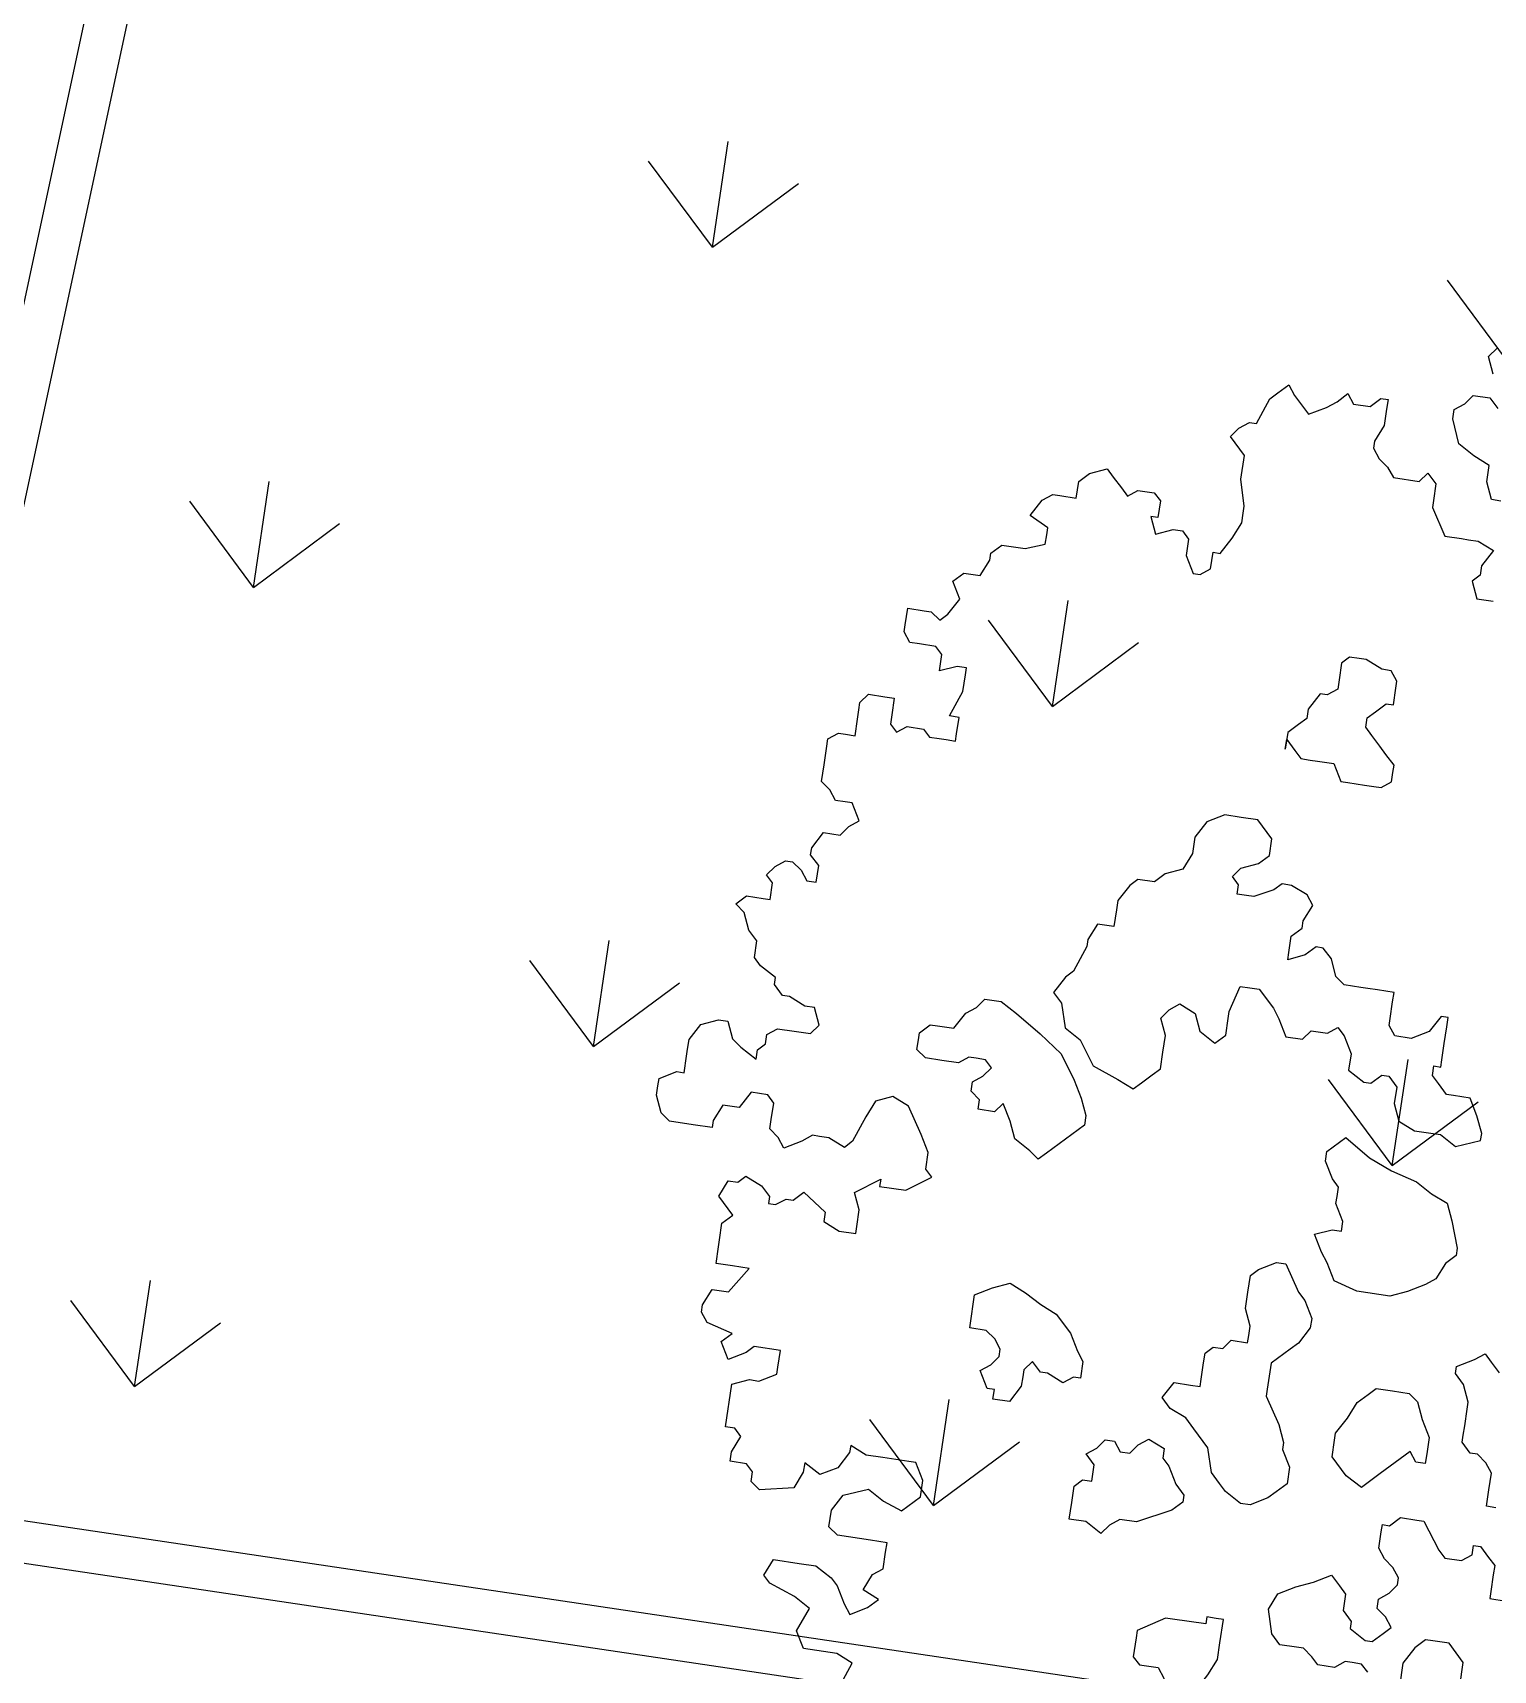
# Model space of a CAD drawing. Header units: millimetres. Extents: x 338 to 506, y 179 to 335.
# Drawn here: x 359.86 to 365.06, y 247.06 to 252.89 of the extents above; entities that cross this region are included whole.
import ezdxf

# ---------------------------------------------------------------- set-up
doc = ezdxf.new("R2010")
doc.units = ezdxf.units.MM
for name, color, linetype in [('ANDEN', 251, 'Continuous'), ('ARBOL-TOP', 3, 'Continuous'), ('MUROS', 32, 'Continuous')]:
    doc.layers.add(name, color=color, linetype=linetype)

# ---------------------------------------------------------------- blocks, each defined once
blk = doc.blocks.new('*U891')
at = {"layer": 'ANDEN', "linetype": 'Continuous', "extrusion": (0, 0, -1)}
for points in [[(-63.1054, 138.5015), (-127.8045, 135.5458), (-109.6561, 135.5458)], [(-63.1054, 138.5015), (-81.2538, 138.5015), (-127.8045, 135.5458)]]:
    blk.add_solid(points, dxfattribs=at)
blk = doc.blocks.new('*X963')
at = {"color": 0}
for p, q in [((60.776, 134.9488), (61.0454, 135.2182)), ((63.6497, 134.9488), (63.9191, 135.2182)), ((60.776, 134.9488), (61.0454, 134.6794)), ((60.776, 134.9488), (61.157, 134.9488)), ((63.6497, 134.9488), (63.9191, 134.6794)), ((63.6497, 134.9488), (64.0307, 134.9488)), ((62.2128, 133.512), (62.4822, 133.7814)), ((65.0865, 133.512), (65.3559, 133.7814)), ((62.2128, 133.512), (62.4822, 133.2426)), ((62.2128, 133.512), (62.5938, 133.512)), ((65.0865, 133.512), (65.3559, 133.2426)), ((65.0865, 133.512), (65.4675, 133.512)), ((60.776, 132.0751), (61.0454, 132.3445)), ((63.6497, 132.0751), (63.9191, 132.3445)), ((60.776, 132.0751), (61.0454, 131.8057)), ((60.776, 132.0751), (61.157, 132.0751)), ((63.6497, 132.0751), (63.9191, 131.8057)), ((63.6497, 132.0751), (64.0307, 132.0751)), ((62.2128, 130.6383), (62.4822, 130.9077)), ((65.0865, 130.6383), (65.3559, 130.9077)), ((62.2128, 130.6383), (62.4822, 130.3689)), ((62.2128, 130.6383), (62.5938, 130.6383))]:
    blk.add_line(p, q, dxfattribs=at)
blk = doc.blocks.new('ARBOLITO')
at = {"linetype": 'ByBlock'}
for points in [[(461.9159, 68.9761), (461.9076, 68.9906), (461.8931, 69.0135), (461.8785, 69.0197), (461.864, 69.0135), (461.8577, 68.9989), (461.8494, 68.9761), (461.8432, 68.9698), (461.8286, 68.9761), (461.8203, 68.9761), (461.8141, 68.9761), (461.8058, 68.9698), (461.7912, 68.9615), (461.785, 68.9698), (461.7767, 68.9761), (461.7767, 68.9844), (461.7767, 68.9989), (461.7705, 69.0052), (461.7559, 69.0052), (461.7476, 68.9906), (461.7331, 68.9906), (461.7268, 68.9761), (461.7268, 68.9698), (461.7102, 68.9698), (461.6894, 68.9698), (461.6811, 68.9761), (461.6749, 68.9906), (461.6749, 68.9989), (461.6749, 69.0052), (461.6894, 69.0135), (461.6957, 69.0135), (461.6957, 69.028), (461.6957, 69.0343), (461.6957, 69.0426), (461.704, 69.0571), (461.7185, 69.0633), (461.7268, 69.0633), (461.7331, 69.0488), (461.7414, 69.0426), (461.7559, 69.0343), (461.7559, 69.0426), (461.7621, 69.0488), (461.7621, 69.0571), (461.7705, 69.0633), (461.785, 69.0633), (461.7912, 69.0633), (461.7996, 69.0633), (461.8058, 69.0717), (461.7996, 69.0862), (461.7912, 69.0862), (461.7767, 69.0924), (461.7705, 69.0924), (461.7621, 69.1008), (461.7621, 69.107), (461.7476, 69.1153), (461.7414, 69.1215), (461.7414, 69.1361), (461.7331, 69.1444), (461.7268, 69.1589), (461.7185, 69.1652), (461.7268, 69.1735), (461.7414, 69.1735), (461.7476, 69.1735), (461.7476, 69.188), (461.7414, 69.1943), (461.7476, 69.2026), (461.7559, 69.2088), (461.7621, 69.2088), (461.7705, 69.2026), (461.7767, 69.1943), (461.785, 69.1943), (461.785, 69.2088), (461.7767, 69.2171), (461.7767, 69.2233), (461.785, 69.2379), (461.7996, 69.2379), (461.8058, 69.2462), (461.8141, 69.2524), (461.8058, 69.267), (461.7996, 69.267), (461.7912, 69.267), (461.785, 69.2753), (461.7767, 69.2815), (461.7767, 69.2961), (461.7767, 69.3044), (461.7767, 69.3106), (461.7767, 69.3189), (461.785, 69.3252), (461.7912, 69.3252), (461.7996, 69.3252), (461.7996, 69.3397), (461.7996, 69.348), (461.7996, 69.3543), (461.8058, 69.3626), (461.8203, 69.3626), (461.8286, 69.3626), (461.8286, 69.348), (461.8286, 69.3397), (461.8349, 69.3335), (461.8432, 69.3397), (461.8577, 69.3397), (461.864, 69.3335), (461.8723, 69.3335), (461.8785, 69.3335), (461.8868, 69.3335), (461.8868, 69.3397), (461.8868, 69.3543), (461.8785, 69.3543), (461.8868, 69.3771), (461.8868, 69.3917), (461.8868, 69.3979), (461.8785, 69.3979), (461.864, 69.3917), (461.864, 69.4062), (461.8577, 69.4124), (461.8432, 69.4124), (461.8349, 69.4124), (461.8286, 69.4207), (461.8286, 69.427), (461.8286, 69.4415), (461.8432, 69.4415), (461.8494, 69.4415), (461.8577, 69.4353), (461.864, 69.4415), (461.8723, 69.4561), (461.864, 69.4706), (461.8723, 69.4789), (461.8785, 69.4789), (461.8868, 69.4789), (461.8931, 69.4935), (461.8931, 69.4997), (461.9014, 69.508), (461.9076, 69.508), (461.9221, 69.508), (461.9388, 69.5143), (461.9388, 69.5226), (461.9388, 69.5288), (461.9221, 69.5371), (461.9305, 69.5517), (461.9388, 69.5579), (461.945, 69.5579), (461.9595, 69.5579), (461.9595, 69.5724), (461.9679, 69.5807), (461.9824, 69.587), (461.9886, 69.5807), (461.997, 69.5724), (462.0032, 69.5662), (462.0115, 69.5724), (462.026, 69.5724), (462.0323, 69.5662), (462.0323, 69.5517), (462.026, 69.5517), (462.0323, 69.5371), (462.0468, 69.5433), (462.0551, 69.5433), (462.0614, 69.5371), (462.0614, 69.5226), (462.0697, 69.508), (462.0759, 69.508), (462.0842, 69.5143), (462.0842, 69.5288), (462.0905, 69.5288), (462.0988, 69.5433), (462.105, 69.5579), (462.105, 69.5662), (462.105, 69.5724), (462.0988, 69.5953), (462.0988, 69.6161), (462.0842, 69.6306), (462.0905, 69.6389), (462.0988, 69.6452), (462.105, 69.6452), (462.1133, 69.668), (462.1195, 69.6742), (462.1279, 69.6826), (462.1341, 69.6742), (462.1486, 69.6597), (462.1632, 69.668), (462.1715, 69.6742), (462.1798, 69.6826), (462.186, 69.6742), (462.2006, 69.6742), (462.2089, 69.6826), (462.2151, 69.6826), (462.2151, 69.6742), (462.2151, 69.6597), (462.2089, 69.6452), (462.2089, 69.6389), (462.2151, 69.6306), (462.2234, 69.6244), (462.2297, 69.6161), (462.2525, 69.6161), (462.2588, 69.6244), (462.2671, 69.6161), (462.2671, 69.6015), (462.2671, 69.5953), (462.2816, 69.5724), (462.2962, 69.5724), (462.3024, 69.5724), (462.3107, 69.5724), (462.3253, 69.5662), (462.3169, 69.5517), (462.3169, 69.5433), (462.3107, 69.5371), (462.3169, 69.5226), (462.3315, 69.5226)], [(462.3253, 69.6098), (462.3169, 69.6098), (462.3107, 69.6244), (462.3107, 69.6306), (462.3107, 69.6389), (462.2962, 69.6452), (462.2816, 69.6535), (462.2733, 69.6742), (462.2733, 69.6826), (462.2816, 69.6888), (462.2879, 69.6971), (462.3024, 69.6971), (462.3107, 69.6888)], [(462.3024, 69.7179), (462.2962, 69.7324), (462.3024, 69.7407)], [(461.9076, 68.5044), (461.9159, 68.5273), (461.9014, 68.5335), (461.8723, 68.5335), (461.864, 68.548), (461.8723, 68.5688), (461.8577, 68.5771), (461.8349, 68.5854), (461.8286, 68.5917), (461.8349, 68.6062), (461.8577, 68.6062), (461.8723, 68.6062), (461.8868, 68.5979), (461.8931, 68.5917), (461.9014, 68.5771), (461.9076, 68.5688), (461.9221, 68.5771), (461.9305, 68.5854), (461.9159, 68.5917), (461.9221, 68.6062), (461.9305, 68.6124), (461.9305, 68.627), (461.9305, 68.6353), (461.9159, 68.6353), (461.8868, 68.6353), (461.8785, 68.6415), (461.8785, 68.6561), (461.8868, 68.6706), (461.9076, 68.6789), (461.9221, 68.6706), (461.9388, 68.6644), (461.9533, 68.6789), (461.9533, 68.6935), (461.945, 68.708), (461.9388, 68.708), (461.9159, 68.708), (461.9014, 68.708), (461.8868, 68.7143), (461.8868, 68.708), (461.8785, 68.6935), (461.864, 68.6852), (461.8494, 68.6935), (461.8494, 68.6852), (461.8432, 68.6706), (461.8141, 68.6644), (461.8058, 68.6706), (461.8058, 68.6789), (461.7996, 68.6852), (461.785, 68.6852), (461.785, 68.6935), (461.7912, 68.708), (461.785, 68.7143), (461.7767, 68.7143), (461.7767, 68.7517), (461.7912, 68.7579), (461.7996, 68.7579), (461.8141, 68.7662), (461.8141, 68.7724), (461.8141, 68.787), (461.7912, 68.787), (461.785, 68.7808), (461.7705, 68.7724), (461.7621, 68.787), (461.7705, 68.7953), (461.7476, 68.8015), (461.7414, 68.8098), (461.7414, 68.8161), (461.7476, 68.8306), (461.7621, 68.8306), (461.7767, 68.8535), (461.7621, 68.8535), (461.7476, 68.8535), (461.7476, 68.868), (461.7476, 68.8743), (461.7476, 68.8888), (461.7559, 68.8971), (461.7414, 68.9117), (461.7476, 68.9262), (461.7559, 68.9262), (461.7621, 68.9324), (461.7767, 68.9262), (461.785, 68.9179), (461.785, 68.9117), (461.7912, 68.9117), (461.7996, 68.9179), (461.8058, 68.9179), (461.8141, 68.9262), (461.8349, 68.9117), (461.8349, 68.9034), (461.8494, 68.8971), (461.864, 68.8971), (461.864, 68.9034), (461.864, 68.9179), (461.8577, 68.9324), (461.8785, 68.947), (461.8785, 68.9408), (461.9014, 68.9408), (461.9221, 68.9553), (461.9159, 68.9615), (461.9159, 68.9761), (461.9159, 68.9761)], [(461.9159, 68.9761), (461.9076, 68.9906), (461.8931, 69.0135), (461.8785, 69.0197), (461.864, 69.0135), (461.8577, 68.9989), (461.8494, 68.9761), (461.8432, 68.9698), (461.8286, 68.9761), (461.8203, 68.9761), (461.8141, 68.9761), (461.8058, 68.9698), (461.7912, 68.9615), (461.785, 68.9698), (461.7767, 68.9761), (461.7767, 68.9844), (461.7767, 68.9989), (461.7705, 69.0052), (461.7559, 69.0052), (461.7476, 68.9906), (461.7331, 68.9906), (461.7268, 68.9761), (461.7268, 68.9698), (461.7102, 68.9698), (461.6894, 68.9698), (461.6811, 68.9761), (461.6749, 68.9906), (461.6749, 68.9989), (461.6749, 69.0052), (461.6894, 69.0135), (461.6957, 69.0135), (461.6957, 69.028), (461.6957, 69.0343), (461.6957, 69.0426), (461.704, 69.0571), (461.7185, 69.0633), (461.7268, 69.0633), (461.7331, 69.0488), (461.7414, 69.0426), (461.7559, 69.0343), (461.7559, 69.0426), (461.7621, 69.0488), (461.7621, 69.0571), (461.7705, 69.0633), (461.785, 69.0633), (461.7912, 69.0633), (461.7996, 69.0633), (461.8058, 69.0717), (461.7996, 69.0862), (461.7912, 69.0862), (461.7767, 69.0924), (461.7705, 69.0924), (461.7621, 69.1008), (461.7621, 69.107), (461.7476, 69.1153), (461.7414, 69.1215), (461.7414, 69.1361), (461.7331, 69.1444), (461.7268, 69.1589), (461.7185, 69.1652), (461.7268, 69.1735), (461.7414, 69.1735), (461.7476, 69.1735), (461.7476, 69.188), (461.7414, 69.1943), (461.7476, 69.2026), (461.7559, 69.2088), (461.7621, 69.2088), (461.7705, 69.2026), (461.7767, 69.1943), (461.785, 69.1943), (461.785, 69.2088), (461.7767, 69.2171), (461.7767, 69.2233), (461.785, 69.2379), (461.7996, 69.2379), (461.8058, 69.2462), (461.8141, 69.2524), (461.8058, 69.267), (461.7996, 69.267), (461.7912, 69.267), (461.785, 69.2753), (461.7767, 69.2815), (461.7767, 69.2961), (461.7767, 69.3044), (461.7767, 69.3106), (461.7767, 69.3189), (461.785, 69.3252), (461.7912, 69.3252), (461.7996, 69.3252), (461.7996, 69.3397), (461.7996, 69.348), (461.7996, 69.3543), (461.8058, 69.3626), (461.8203, 69.3626), (461.8286, 69.3626), (461.8286, 69.348), (461.8286, 69.3397), (461.8349, 69.3335), (461.8432, 69.3397), (461.8577, 69.3397), (461.864, 69.3335), (461.8723, 69.3335), (461.8785, 69.3335), (461.8868, 69.3335), (461.8868, 69.3397), (461.8868, 69.3543), (461.8785, 69.3543), (461.8868, 69.3771), (461.8868, 69.3917), (461.8868, 69.3979), (461.8785, 69.3979), (461.864, 69.3917), (461.864, 69.4062), (461.8577, 69.4124), (461.8432, 69.4124), (461.8349, 69.4124), (461.8286, 69.4207), (461.8286, 69.427), (461.8286, 69.4415), (461.8432, 69.4415), (461.8494, 69.4415), (461.8577, 69.4353), (461.864, 69.4415), (461.8723, 69.4561), (461.864, 69.4706), (461.8723, 69.4789), (461.8785, 69.4789), (461.8868, 69.4789), (461.8931, 69.4935), (461.8931, 69.4997), (461.9014, 69.508), (461.9076, 69.508), (461.9221, 69.508), (461.9388, 69.5143), (461.9388, 69.5226), (461.9388, 69.5288), (461.9221, 69.5371), (461.9305, 69.5517), (461.9388, 69.5579), (461.945, 69.5579), (461.9595, 69.5579), (461.9595, 69.5724), (461.9679, 69.5807), (461.9824, 69.587), (461.9886, 69.5807), (461.997, 69.5724), (462.0032, 69.5662), (462.0115, 69.5724), (462.026, 69.5724), (462.0323, 69.5662), (462.0323, 69.5517), (462.026, 69.5517), (462.0323, 69.5371), (462.0468, 69.5433), (462.0551, 69.5433), (462.0614, 69.5371), (462.0614, 69.5226), (462.0697, 69.508), (462.0759, 69.508), (462.0842, 69.5143), (462.0842, 69.5288), (462.0905, 69.5288), (462.0988, 69.5433), (462.105, 69.5579), (462.105, 69.5662), (462.105, 69.5724), (462.0988, 69.5953), (462.0988, 69.6161), (462.0842, 69.6306), (462.0905, 69.6389), (462.0988, 69.6452), (462.105, 69.6452), (462.1133, 69.668), (462.1195, 69.6742), (462.1279, 69.6826), (462.1341, 69.6742), (462.1486, 69.6597), (462.1632, 69.668), (462.1715, 69.6742), (462.1798, 69.6826), (462.186, 69.6742), (462.2006, 69.6742), (462.2089, 69.6826), (462.2151, 69.6826), (462.2151, 69.6742), (462.2151, 69.6597), (462.2089, 69.6452), (462.2089, 69.6389), (462.2151, 69.6306), (462.2234, 69.6244), (462.2297, 69.6161), (462.2525, 69.6161), (462.2588, 69.6244), (462.2671, 69.6161), (462.2671, 69.6015), (462.2671, 69.5953), (462.2816, 69.5724), (462.2962, 69.5724), (462.3024, 69.5724), (462.3107, 69.5724), (462.3253, 69.5662), (462.3169, 69.5517), (462.3169, 69.5433), (462.3107, 69.5371), (462.3169, 69.5226), (462.3315, 69.5226)], [(462.3253, 69.6098), (462.3169, 69.6098), (462.3107, 69.6244), (462.3107, 69.6306), (462.3107, 69.6389), (462.2962, 69.6452), (462.2816, 69.6535), (462.2733, 69.6742), (462.2733, 69.6826), (462.2816, 69.6888), (462.2879, 69.6971), (462.3024, 69.6971), (462.3107, 69.6888)], [(462.3024, 69.7179), (462.2962, 69.7324), (462.3024, 69.7407)], [(461.9076, 68.5044), (461.9159, 68.5273), (461.9014, 68.5335), (461.8723, 68.5335), (461.864, 68.548), (461.8723, 68.5688), (461.8577, 68.5771), (461.8349, 68.5854), (461.8286, 68.5917), (461.8349, 68.6062), (461.8577, 68.6062), (461.8723, 68.6062), (461.8868, 68.5979), (461.8931, 68.5917), (461.9014, 68.5771), (461.9076, 68.5688), (461.9221, 68.5771), (461.9305, 68.5854), (461.9159, 68.5917), (461.9221, 68.6062), (461.9305, 68.6124), (461.9305, 68.627), (461.9305, 68.6353), (461.9159, 68.6353), (461.8868, 68.6353), (461.8785, 68.6415), (461.8785, 68.6561), (461.8868, 68.6706), (461.9076, 68.6789), (461.9221, 68.6706), (461.9388, 68.6644), (461.9533, 68.6789), (461.9533, 68.6935), (461.945, 68.708), (461.9388, 68.708), (461.9159, 68.708), (461.9014, 68.708), (461.8868, 68.7143), (461.8868, 68.708), (461.8785, 68.6935), (461.864, 68.6852), (461.8494, 68.6935), (461.8494, 68.6852), (461.8432, 68.6706), (461.8141, 68.6644), (461.8058, 68.6706), (461.8058, 68.6789), (461.7996, 68.6852), (461.785, 68.6852), (461.785, 68.6935), (461.7912, 68.708), (461.785, 68.7143), (461.7767, 68.7143), (461.7767, 68.7517), (461.7912, 68.7579), (461.7996, 68.7579), (461.8141, 68.7662), (461.8141, 68.7724), (461.8141, 68.787), (461.7912, 68.787), (461.785, 68.7808), (461.7705, 68.7724), (461.7621, 68.787), (461.7705, 68.7953), (461.7476, 68.8015), (461.7414, 68.8098), (461.7414, 68.8161), (461.7476, 68.8306), (461.7621, 68.8306), (461.7767, 68.8535), (461.7621, 68.8535), (461.7476, 68.8535), (461.7476, 68.868), (461.7476, 68.8743), (461.7476, 68.8888), (461.7559, 68.8971), (461.7414, 68.9117), (461.7476, 68.9262), (461.7559, 68.9262), (461.7621, 68.9324), (461.7767, 68.9262), (461.785, 68.9179), (461.785, 68.9117), (461.7912, 68.9117), (461.7996, 68.9179), (461.8058, 68.9179), (461.8141, 68.9262), (461.8349, 68.9117), (461.8349, 68.9034), (461.8494, 68.8971), (461.864, 68.8971), (461.864, 68.9034), (461.864, 68.9179), (461.8577, 68.9324), (461.8785, 68.947), (461.8785, 68.9408), (461.9014, 68.9408), (461.9221, 68.9553), (461.9159, 68.9615), (461.9159, 68.9761)], [(462.1715, 69.3771), (462.1798, 69.3688), (462.186, 69.3626), (462.1944, 69.3626), (462.2006, 69.3626), (462.2151, 69.3626), (462.2234, 69.348), (462.2297, 69.348), (462.2442, 69.348), (462.2525, 69.348), (462.2588, 69.348), (462.2671, 69.3543), (462.2671, 69.3626), (462.2671, 69.3688), (462.2588, 69.3771), (462.2525, 69.3833), (462.2442, 69.3917), (462.238, 69.3979), (462.238, 69.4062), (462.2442, 69.4124), (462.2525, 69.4207), (462.2588, 69.4207), (462.2588, 69.4353), (462.2588, 69.4415), (462.2525, 69.4498), (462.2442, 69.4498), (462.2297, 69.4561), (462.2234, 69.4561), (462.2151, 69.4561), (462.2089, 69.4498), (462.2089, 69.4353), (462.2089, 69.427), (462.2006, 69.4207), (462.1944, 69.4207), (462.186, 69.4062), (462.186, 69.3979), (462.1798, 69.3917), (462.1715, 69.3833), (462.1715, 69.3688), (462.1715, 69.3771), (462.1715, 69.3771)], [(462.1715, 69.3771), (462.1798, 69.3688), (462.186, 69.3626), (462.1944, 69.3626), (462.2006, 69.3626), (462.2151, 69.3626), (462.2234, 69.348), (462.2297, 69.348), (462.2442, 69.348), (462.2525, 69.348), (462.2588, 69.348), (462.2671, 69.3543), (462.2671, 69.3626), (462.2671, 69.3688), (462.2588, 69.3771), (462.2525, 69.3833), (462.2442, 69.3917), (462.238, 69.3979), (462.238, 69.4062), (462.2442, 69.4124), (462.2525, 69.4207), (462.2588, 69.4207), (462.2588, 69.4353), (462.2588, 69.4415), (462.2525, 69.4498), (462.2442, 69.4498), (462.2297, 69.4561), (462.2234, 69.4561), (462.2151, 69.4561), (462.2089, 69.4498), (462.2089, 69.4353), (462.2089, 69.427), (462.2006, 69.4207), (462.1944, 69.4207), (462.186, 69.4062), (462.186, 69.3979), (462.1798, 69.3917), (462.1715, 69.3833), (462.1715, 69.3688), (462.1715, 69.3771)], [(462.3897, 69.0571), (462.3897, 69.0633), (462.3834, 69.0779), (462.3751, 69.0924), (462.3606, 69.0924), (462.3543, 69.0924), (462.346, 69.1008), (462.3398, 69.107), (462.3398, 69.1153), (462.346, 69.1153), (462.346, 69.1215), (462.346, 69.1361), (462.346, 69.1506), (462.346, 69.1589), (462.3398, 69.1589), (462.3315, 69.1444), (462.3169, 69.1361), (462.3024, 69.1361), (462.2962, 69.1444), (462.2962, 69.1506), (462.2962, 69.1652), (462.2962, 69.1735), (462.2816, 69.1735), (462.2733, 69.1735), (462.2671, 69.1735), (462.2525, 69.1735), (462.2442, 69.1797), (462.238, 69.1943), (462.2297, 69.2026), (462.2234, 69.2026), (462.2151, 69.1943), (462.2006, 69.188), (462.2006, 69.1943), (462.2006, 69.2026), (462.2006, 69.2088), (462.2089, 69.2171), (462.2089, 69.2233), (462.2151, 69.2379), (462.2089, 69.2462), (462.1944, 69.2524), (462.186, 69.2524), (462.1798, 69.2462), (462.1632, 69.2379), (462.1569, 69.2379), (462.1486, 69.2379), (462.1486, 69.2462), (462.1424, 69.2524), (462.1486, 69.2607), (462.1632, 69.267), (462.1715, 69.2753), (462.1715, 69.2898), (462.1569, 69.3044), (462.1424, 69.3044), (462.1279, 69.3044), (462.1133, 69.2961), (462.105, 69.2815), (462.105, 69.267), (462.0988, 69.2524), (462.0842, 69.2462), (462.0759, 69.2379), (462.0614, 69.2379), (462.0551, 69.2317), (462.0468, 69.2171), (462.0468, 69.2088), (462.0468, 69.1943), (462.0323, 69.1943), (462.026, 69.1797), (462.026, 69.1735), (462.0177, 69.1506), (462.0115, 69.1444), (462.0032, 69.1298), (462.0115, 69.1215), (462.0177, 69.1008), (462.0323, 69.0924), (462.0468, 69.0717), (462.0697, 69.0633), (462.0842, 69.0571), (462.0905, 69.0633), (462.0988, 69.0717), (462.105, 69.0779), (462.105, 69.0924), (462.105, 69.107), (462.0988, 69.1215), (462.105, 69.1298), (462.1133, 69.1361), (462.1279, 69.1298), (462.1341, 69.1153), (462.1486, 69.107), (462.1569, 69.1153), (462.1569, 69.1298), (462.1569, 69.1361), (462.1632, 69.1589), (462.1715, 69.1589), (462.1798, 69.1589), (462.1944, 69.1444), (462.2006, 69.1361), (462.2089, 69.1215), (462.2234, 69.1215), (462.2297, 69.1298), (462.2442, 69.1298), (462.2525, 69.1361), (462.2588, 69.1298), (462.2671, 69.1153), (462.2671, 69.1008), (462.2816, 69.0924), (462.2879, 69.0924), (462.2962, 69.1008), (462.3024, 69.1008), (462.3107, 69.0924), (462.3107, 69.0779), (462.3169, 69.0633), (462.3315, 69.0571), (462.346, 69.0571), (462.3543, 69.0571), (462.3689, 69.0488), (462.3897, 69.0571), (462.3897, 69.0571)], [(462.3897, 69.0571), (462.3897, 69.0633), (462.3834, 69.0779), (462.3751, 69.0924), (462.3606, 69.0924), (462.3543, 69.0924), (462.346, 69.1008), (462.3398, 69.107), (462.3398, 69.1153), (462.346, 69.1153), (462.346, 69.1215), (462.346, 69.1361), (462.346, 69.1506), (462.346, 69.1589), (462.3398, 69.1589), (462.3315, 69.1444), (462.3169, 69.1361), (462.3024, 69.1361), (462.2962, 69.1444), (462.2962, 69.1506), (462.2962, 69.1652), (462.2962, 69.1735), (462.2816, 69.1735), (462.2733, 69.1735), (462.2671, 69.1735), (462.2525, 69.1735), (462.2442, 69.1797), (462.238, 69.1943), (462.2297, 69.2026), (462.2234, 69.2026), (462.2151, 69.1943), (462.2006, 69.188), (462.2006, 69.1943), (462.2006, 69.2026), (462.2006, 69.2088), (462.2089, 69.2171), (462.2089, 69.2233), (462.2151, 69.2379), (462.2089, 69.2462), (462.1944, 69.2524), (462.186, 69.2524), (462.1798, 69.2462), (462.1632, 69.2379), (462.1569, 69.2379), (462.1486, 69.2379), (462.1486, 69.2462), (462.1424, 69.2524), (462.1486, 69.2607), (462.1632, 69.267), (462.1715, 69.2753), (462.1715, 69.2898), (462.1569, 69.3044), (462.1424, 69.3044), (462.1279, 69.3044), (462.1133, 69.2961), (462.105, 69.2815), (462.105, 69.267), (462.0988, 69.2524), (462.0842, 69.2462), (462.0759, 69.2379), (462.0614, 69.2379), (462.0551, 69.2317), (462.0468, 69.2171), (462.0468, 69.2088), (462.0468, 69.1943), (462.0323, 69.1943), (462.026, 69.1797), (462.026, 69.1735), (462.0177, 69.1506), (462.0115, 69.1444), (462.0032, 69.1298), (462.0115, 69.1215), (462.0177, 69.1008), (462.0323, 69.0924), (462.0468, 69.0717), (462.0697, 69.0633), (462.0842, 69.0571), (462.0905, 69.0633), (462.0988, 69.0717), (462.105, 69.0779), (462.105, 69.0924), (462.105, 69.107), (462.0988, 69.1215), (462.105, 69.1298), (462.1133, 69.1361), (462.1279, 69.1298), (462.1341, 69.1153), (462.1486, 69.107), (462.1569, 69.1153), (462.1569, 69.1298), (462.1569, 69.1361), (462.1632, 69.1589), (462.1715, 69.1589), (462.1798, 69.1589), (462.1944, 69.1444), (462.2006, 69.1361), (462.2089, 69.1215), (462.2234, 69.1215), (462.2297, 69.1298), (462.2442, 69.1298), (462.2525, 69.1361), (462.2588, 69.1298), (462.2671, 69.1153), (462.2671, 69.1008), (462.2816, 69.0924), (462.2879, 69.0924), (462.2962, 69.1008), (462.3024, 69.1008), (462.3107, 69.0924), (462.3107, 69.0779), (462.3169, 69.0633), (462.3315, 69.0571), (462.346, 69.0571), (462.3543, 69.0571), (462.3689, 69.0488), (462.3897, 69.0571)], [(462.0177, 68.9906), (462.0115, 68.9844), (462.0032, 68.9906), (461.9886, 68.9989), (461.9824, 69.0135), (461.9741, 69.028), (461.9679, 69.0197), (461.9533, 69.0197), (461.9533, 69.028), (461.945, 69.0343), (461.945, 69.0426), (461.9533, 69.0488), (461.9595, 69.0571), (461.9533, 69.0633), (461.945, 69.0633), (461.9388, 69.0633), (461.9305, 69.0571), (461.9159, 69.0571), (461.9014, 69.0571), (461.8931, 69.0633), (461.8931, 69.0717), (461.8931, 69.0779), (461.9014, 69.0862), (461.9076, 69.0862), (461.9221, 69.0862), (461.9305, 69.1008), (461.9388, 69.107), (461.945, 69.1153), (461.9595, 69.1153), (461.9741, 69.107), (461.997, 69.0924), (462.0177, 69.0779), (462.0323, 69.0571), (462.0406, 69.0426), (462.0468, 69.028), (462.0468, 69.0197), (462.0177, 68.9906), (462.0177, 68.9906)], [(462.0177, 68.9906), (462.0115, 68.9844), (462.0032, 68.9906), (461.9886, 68.9989), (461.9824, 69.0135), (461.9741, 69.028), (461.9679, 69.0197), (461.9533, 69.0197), (461.9533, 69.028), (461.945, 69.0343), (461.945, 69.0426), (461.9533, 69.0488), (461.9595, 69.0571), (461.9533, 69.0633), (461.945, 69.0633), (461.9388, 69.0633), (461.9305, 69.0571), (461.9159, 69.0571), (461.9014, 69.0571), (461.8931, 69.0633), (461.8931, 69.0717), (461.8931, 69.0779), (461.9014, 69.0862), (461.9076, 69.0862), (461.9221, 69.0862), (461.9305, 69.1008), (461.9388, 69.107), (461.945, 69.1153), (461.9595, 69.1153), (461.9741, 69.107), (461.997, 69.0924), (462.0177, 69.0779), (462.0323, 69.0571), (462.0406, 69.0426), (462.0468, 69.028), (462.0468, 69.0197), (462.0177, 68.9906)], [(462.2733, 68.9324), (462.2671, 68.9408), (462.2588, 68.9553), (462.2733, 68.9615), (462.2816, 68.9615), (462.2816, 68.9698), (462.2733, 68.9844), (462.2733, 68.9906), (462.2733, 68.9989), (462.2671, 69.0052), (462.2588, 69.0197), (462.2588, 69.028), (462.2733, 69.0426), (462.2962, 69.028), (462.3169, 69.0197), (462.3398, 69.0135), (462.3543, 69.0052), (462.3689, 68.9989), (462.3751, 68.9844), (462.3834, 68.9615), (462.3834, 68.9553), (462.3751, 68.947), (462.3689, 68.9324), (462.3606, 68.9262), (462.346, 68.9179), (462.3315, 68.9117), (462.3024, 68.9117), (462.2816, 68.9179), (462.2733, 68.9324), (462.2733, 68.9324)], [(462.2733, 68.9324), (462.2671, 68.9408), (462.2588, 68.9553), (462.2733, 68.9615), (462.2816, 68.9615), (462.2816, 68.9698), (462.2733, 68.9844), (462.2733, 68.9906), (462.2733, 68.9989), (462.2671, 69.0052), (462.2588, 69.0197), (462.2588, 69.028), (462.2733, 69.0426), (462.2962, 69.028), (462.3169, 69.0197), (462.3398, 69.0135), (462.3543, 69.0052), (462.3689, 68.9989), (462.3751, 68.9844), (462.3834, 68.9615), (462.3834, 68.9553), (462.3751, 68.947), (462.3689, 68.9324), (462.3606, 68.9262), (462.346, 68.9179), (462.3315, 68.9117), (462.3024, 68.9117), (462.2816, 68.9179), (462.2733, 68.9324)], [(462.2297, 68.7143), (462.2151, 68.7226), (462.2089, 68.7288), (462.2006, 68.7371), (462.1944, 68.7579), (462.1798, 68.7724), (462.1715, 68.7808), (462.1569, 68.787), (462.1486, 68.7953), (462.1569, 68.8098), (462.1715, 68.8098), (462.1798, 68.8098), (462.1798, 68.8161), (462.1798, 68.8306), (462.1798, 68.8389), (462.186, 68.8452), (462.1944, 68.8452), (462.2006, 68.8535), (462.2151, 68.8535), (462.2151, 68.8597), (462.2151, 68.868), (462.2089, 68.8826), (462.2089, 68.8971), (462.2089, 68.9117), (462.2151, 68.9179), (462.2297, 68.9262), (462.238, 68.9262), (462.2525, 68.9034), (462.2588, 68.8971), (462.2671, 68.8826), (462.2671, 68.8743), (462.2588, 68.8597), (462.2525, 68.8535), (462.238, 68.8389), (462.238, 68.8161), (462.238, 68.8098), (462.2525, 68.787), (462.2588, 68.7724), (462.2588, 68.7662), (462.2671, 68.7517), (462.2671, 68.7371), (462.2588, 68.7288), (462.2525, 68.7226), (462.238, 68.7143), (462.2297, 68.7143), (462.2297, 68.7143)], [(462.2297, 68.7143), (462.2151, 68.7226), (462.2089, 68.7288), (462.2006, 68.7371), (462.1944, 68.7579), (462.1798, 68.7724), (462.1715, 68.7808), (462.1569, 68.787), (462.1486, 68.7953), (462.1569, 68.8098), (462.1715, 68.8098), (462.1798, 68.8098), (462.1798, 68.8161), (462.1798, 68.8306), (462.1798, 68.8389), (462.186, 68.8452), (462.1944, 68.8452), (462.2006, 68.8535), (462.2151, 68.8535), (462.2151, 68.8597), (462.2151, 68.868), (462.2089, 68.8826), (462.2089, 68.8971), (462.2089, 68.9117), (462.2151, 68.9179), (462.2297, 68.9262), (462.238, 68.9262), (462.2525, 68.9034), (462.2588, 68.8971), (462.2671, 68.8826), (462.2671, 68.8743), (462.2588, 68.8597), (462.2525, 68.8535), (462.238, 68.8389), (462.238, 68.8161), (462.238, 68.8098), (462.2525, 68.787), (462.2588, 68.7724), (462.2588, 68.7662), (462.2671, 68.7517), (462.2671, 68.7371), (462.2588, 68.7288), (462.2525, 68.7226), (462.238, 68.7143), (462.2297, 68.7143)], [(462.0032, 68.7808), (461.997, 68.7808), (461.9886, 68.7953), (461.997, 68.8015), (462.0032, 68.8098), (462.0032, 68.8161), (461.997, 68.8244), (461.9886, 68.8306), (461.9741, 68.8306), (461.9741, 68.8389), (461.9741, 68.8535), (461.9741, 68.8597), (461.9886, 68.868), (462.0032, 68.8743), (462.0177, 68.868), (462.0323, 68.8597), (462.0468, 68.8535), (462.0614, 68.8389), (462.0697, 68.8244), (462.0759, 68.8161), (462.0759, 68.8015), (462.0697, 68.8015), (462.0614, 68.7953), (462.0468, 68.8015), (462.0406, 68.8015), (462.0323, 68.8098), (462.026, 68.8015), (462.026, 68.7953), (462.026, 68.787), (462.0177, 68.7724), (462.0032, 68.7724), (462.0032, 68.7808), (462.0032, 68.7808)], [(462.0032, 68.7808), (461.997, 68.7808), (461.9886, 68.7953), (461.997, 68.8015), (462.0032, 68.8098), (462.0032, 68.8161), (461.997, 68.8244), (461.9886, 68.8306), (461.9741, 68.8306), (461.9741, 68.8389), (461.9741, 68.8535), (461.9741, 68.8597), (461.9886, 68.868), (462.0032, 68.8743), (462.0177, 68.868), (462.0323, 68.8597), (462.0468, 68.8535), (462.0614, 68.8389), (462.0697, 68.8244), (462.0759, 68.8161), (462.0759, 68.8015), (462.0697, 68.8015), (462.0614, 68.7953), (462.0468, 68.8015), (462.0406, 68.8015), (462.0323, 68.8098), (462.026, 68.8015), (462.026, 68.7953), (462.026, 68.787), (462.0177, 68.7724), (462.0032, 68.7724), (462.0032, 68.7808)], [(462.2671, 68.627), (462.2733, 68.6415), (462.2879, 68.6498), (462.3024, 68.6561), (462.3169, 68.6644), (462.3253, 68.6561), (462.3315, 68.6498), (462.3315, 68.6353), (462.3398, 68.627), (462.3398, 68.6208), (462.3543, 68.6124), (462.3606, 68.6124), (462.3689, 68.6208), (462.3751, 68.627), (462.3689, 68.6353), (462.3606, 68.6415), (462.3606, 68.6498), (462.3689, 68.6561), (462.3751, 68.6644), (462.3751, 68.6706), (462.3689, 68.6789), (462.3606, 68.6852), (462.3543, 68.6935), (462.3543, 68.708), (462.3543, 68.7143), (462.3606, 68.7143), (462.3689, 68.7226), (462.3834, 68.7226), (462.3897, 68.7226), (462.4063, 68.6997), (462.4125, 68.6935), (462.4271, 68.6935), (462.4354, 68.6997), (462.4354, 68.708), (462.4416, 68.708), (462.4499, 68.6997), (462.4562, 68.6935), (462.4562, 68.6852), (462.4562, 68.6706), (462.4562, 68.6644), (462.4707, 68.6644)], [(462.4499, 68.7434), (462.4416, 68.7434), (462.4416, 68.7517), (462.4416, 68.7579), (462.4416, 68.7724), (462.4354, 68.7808), (462.4271, 68.787), (462.4208, 68.787), (462.4125, 68.7953), (462.4125, 68.8015), (462.4125, 68.8098), (462.4125, 68.8244), (462.4125, 68.8306), (462.4063, 68.8452), (462.398, 68.8535), (462.398, 68.8597), (462.4125, 68.868), (462.4208, 68.8743), (462.4271, 68.868), (462.4354, 68.8597)], [(462.4416, 68.5854), (462.4416, 68.6062), (462.4271, 68.6208), (462.4125, 68.6208), (462.4063, 68.6208), (462.398, 68.6124), (462.3897, 68.5979), (462.3897, 68.5771)], [(462.3606, 68.5854), (462.3543, 68.5917), (462.346, 68.5917), (462.3398, 68.5917), (462.3315, 68.5854), (462.3169, 68.5854), (462.3107, 68.5917), (462.3024, 68.5979), (462.2962, 68.5979), (462.2816, 68.5979), (462.2733, 68.6062), (462.2671, 68.627), (462.2671, 68.627)], [(462.2671, 68.627), (462.2733, 68.6415), (462.2879, 68.6498), (462.3024, 68.6561), (462.3169, 68.6644), (462.3253, 68.6561), (462.3315, 68.6498), (462.3315, 68.6353), (462.3398, 68.627), (462.3398, 68.6208), (462.3543, 68.6124), (462.3606, 68.6124), (462.3689, 68.6208), (462.3751, 68.627), (462.3689, 68.6353), (462.3606, 68.6415), (462.3606, 68.6498), (462.3689, 68.6561), (462.3751, 68.6644), (462.3751, 68.6706), (462.3689, 68.6789), (462.3606, 68.6852), (462.3543, 68.6935), (462.3543, 68.708), (462.3543, 68.7143), (462.3606, 68.7143), (462.3689, 68.7226), (462.3834, 68.7226), (462.3897, 68.7226), (462.4063, 68.6997), (462.4125, 68.6935), (462.4271, 68.6935), (462.4354, 68.6997), (462.4354, 68.708), (462.4416, 68.708), (462.4499, 68.6997), (462.4562, 68.6935), (462.4562, 68.6852), (462.4562, 68.6706), (462.4562, 68.6644), (462.4707, 68.6644)], [(462.4499, 68.7434), (462.4416, 68.7434), (462.4416, 68.7517), (462.4416, 68.7579), (462.4416, 68.7724), (462.4354, 68.7808), (462.4271, 68.787), (462.4208, 68.787), (462.4125, 68.7953), (462.4125, 68.8015), (462.4125, 68.8098), (462.4125, 68.8244), (462.4125, 68.8306), (462.4063, 68.8452), (462.398, 68.8535), (462.398, 68.8597), (462.4125, 68.868), (462.4208, 68.8743), (462.4271, 68.868), (462.4354, 68.8597)], [(462.4416, 68.5854), (462.4416, 68.6062), (462.4271, 68.6208), (462.4125, 68.6208), (462.4063, 68.6208), (462.398, 68.6124), (462.3897, 68.5979), (462.3897, 68.5771)], [(462.3606, 68.5854), (462.3543, 68.5917), (462.346, 68.5917), (462.3398, 68.5917), (462.3315, 68.5854), (462.3169, 68.5854), (462.3107, 68.5917), (462.3024, 68.5979), (462.2962, 68.5979), (462.2816, 68.5979), (462.2733, 68.6062), (462.2671, 68.627)], [(462.346, 68.7579), (462.3398, 68.7517), (462.3315, 68.7434), (462.3169, 68.7517), (462.3024, 68.7662), (462.3024, 68.7808), (462.3024, 68.787), (462.3107, 68.8015), (462.3169, 68.8161), (462.3253, 68.8244), (462.3315, 68.8306), (462.346, 68.8306), (462.3606, 68.8306), (462.3689, 68.8244), (462.3751, 68.8098), (462.3834, 68.7953), (462.3834, 68.787), (462.3834, 68.7808), (462.3834, 68.7724), (462.3751, 68.7724), (462.3689, 68.7808), (462.346, 68.7579), (462.346, 68.7579)], [(462.346, 68.7579), (462.3398, 68.7517), (462.3315, 68.7434), (462.3169, 68.7517), (462.3024, 68.7662), (462.3024, 68.7808), (462.3024, 68.787), (462.3107, 68.8015), (462.3169, 68.8161), (462.3253, 68.8244), (462.3315, 68.8306), (462.346, 68.8306), (462.3606, 68.8306), (462.3689, 68.8244), (462.3751, 68.8098), (462.3834, 68.7953), (462.3834, 68.787), (462.3834, 68.7808), (462.3834, 68.7724), (462.3751, 68.7724), (462.3689, 68.7808), (462.346, 68.7579)], [(462.1424, 68.6852), (462.1279, 68.6852), (462.1195, 68.6789), (462.1133, 68.6706), (462.0988, 68.6789), (462.0842, 68.6789), (462.0842, 68.6935), (462.0842, 68.6997), (462.0842, 68.708), (462.0905, 68.7143), (462.0988, 68.7143), (462.0988, 68.7226), (462.0988, 68.7288), (462.0905, 68.7371), (462.0988, 68.7434), (462.105, 68.7517), (462.1133, 68.7517), (462.1195, 68.7434), (462.1279, 68.7434), (462.1341, 68.7517), (462.1424, 68.7579), (462.1569, 68.7517), (462.1569, 68.7434), (462.1632, 68.7371), (462.1715, 68.7226), (462.1798, 68.7143), (462.1798, 68.708), (462.1715, 68.6997), (462.1424, 68.6852), (462.1424, 68.6852)], [(462.1424, 68.6852), (462.1279, 68.6852), (462.1195, 68.6789), (462.1133, 68.6706), (462.0988, 68.6789), (462.0842, 68.6789), (462.0842, 68.6935), (462.0842, 68.6997), (462.0842, 68.708), (462.0905, 68.7143), (462.0988, 68.7143), (462.0988, 68.7226), (462.0988, 68.7288), (462.0905, 68.7371), (462.0988, 68.7434), (462.105, 68.7517), (462.1133, 68.7517), (462.1195, 68.7434), (462.1279, 68.7434), (462.1341, 68.7517), (462.1424, 68.7579), (462.1569, 68.7517), (462.1569, 68.7434), (462.1632, 68.7371), (462.1715, 68.7226), (462.1798, 68.7143), (462.1798, 68.708), (462.1715, 68.6997), (462.1424, 68.6852)], [(462.2089, 68.5189), (462.2151, 68.5335), (462.2151, 68.548), (462.2234, 68.5626), (462.2297, 68.5771), (462.2297, 68.5917), (462.2297, 68.6124), (462.2234, 68.6124), (462.2151, 68.6124), (462.2151, 68.6062), (462.2006, 68.6062), (462.186, 68.6062), (462.1798, 68.6062), (462.1569, 68.5917), (462.1569, 68.5854), (462.1569, 68.5688), (462.1632, 68.5626), (462.1715, 68.5626), (462.1798, 68.5626), (462.186, 68.5543), (462.186, 68.548), (462.2089, 68.5189), (462.2089, 68.5189)], [(462.2089, 68.5189), (462.2151, 68.5335), (462.2151, 68.548), (462.2234, 68.5626), (462.2297, 68.5771), (462.2297, 68.5917), (462.2297, 68.6124), (462.2234, 68.6124), (462.2151, 68.6124), (462.2151, 68.6062), (462.2006, 68.6062), (462.186, 68.6062), (462.1798, 68.6062), (462.1569, 68.5917), (462.1569, 68.5854), (462.1569, 68.5688), (462.1632, 68.5626), (462.1715, 68.5626), (462.1798, 68.5626), (462.186, 68.5543), (462.186, 68.548), (462.2089, 68.5189)]]:
    blk.add_lwpolyline(points, dxfattribs=at)
blk = doc.blocks.new('A$C7152A42C')
at = {"layer": 'ANDEN'}
for points in [[(59.0954, 108.85105), (59.0954, 113.85105), (60.0954, 113.85105), (60.0954, 118.85105), (59.0954, 118.85105), (59.0954, 123.85105), (60.0954, 123.85105), (60.0954, 136.18757), (70.659, 135.51684), (70.659, 108.85105)], [(59.2454, 109.00105), (59.2454, 113.70105), (60.2454, 113.70105), (60.2454, 119.00105), (59.2454, 119.00105), (59.2454, 123.70105), (60.2454, 123.70105), (60.2454, 136.02774), (70.509, 135.37606), (70.509, 109.00105)]]:
    blk.add_lwpolyline(points, close=True, dxfattribs=at)
at = {"layer": 'ANDEN', "linetype": 'Continuous'}
blk.add_blockref('*U891', (0, 0), dxfattribs=at)
at = {"layer": 'ANDEN', "color": 251, "linetype": 'Continuous'}
blk.add_blockref('*X963', (0, 0), dxfattribs=at)
at = {"layer": 'ARBOL-TOP', "color": 3, "linetype": 'ByBlock', "xscale": 4.090679926752369, "yscale": 4.090679926752369, "zscale": 4.090679926752369, "rotation": 270}
blk.add_blockref('ARBOLITO', (-220.14418, 2021.82862), dxfattribs=at)

msp = doc.modelspace()

# ---------------------------------------------------------------- block references
at = {"layer": 'MUROS', "color": 32, "rotation": 81.53046525965426}
msp.add_blockref('A$C7152A42C', (484.7482, 168.0844), dxfattribs=at)

doc.saveas('drawing.dxf')
